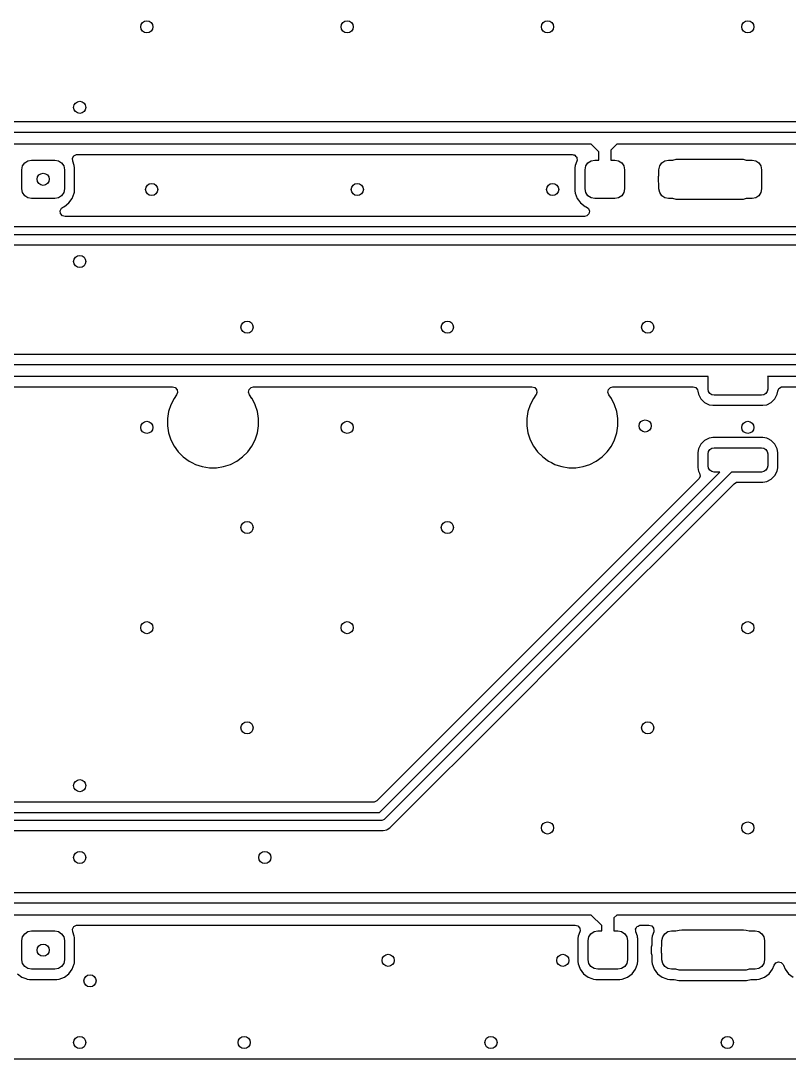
# Model space of a CAD drawing. Extents: x 117 to 217, y -143 to -43.
# Drawn here: x 144.09 to 163.07, y -108.62 to -82.95 of the extents above; entities that cross this region are included whole.
import ezdxf

# ---------------------------------------------------------------- set-up
doc = ezdxf.new("R2010")
doc.units = 0
doc.layers.add('BLACK', color=7, linetype='CONTINUOUS')

msp = doc.modelspace()

# ---------------------------------------------------------------- linework, layer by layer
at = {"layer": 'BLACK', "linetype": 'CONTINUOUS'}
for p, q in [((176.676726, -85.4515), (139.621386, -85.4515)), ((139.954, -85.702), (158.242, -85.702)), ((158.242, -85.702), (158.75, -85.702)), ((158.75, -85.702), (176.624, -85.702)), ((158.179868, -86.002), (139.954, -86.002)), ((158.366, -86.188132), (158.179868, -86.002)), ((158.366, -86.393), (158.366, -86.188132)), ((158.812132, -86.002), (158.666, -86.148132)), ((158.666, -86.148132), (158.666, -86.393)), ((176.561868, -86.002), (158.812132, -86.002)), ((144.132079, -86.539613), (144.183562, -86.462562)), ((144.183562, -86.462562), (144.260613, -86.411079)), ((144.260613, -86.411079), (144.3515, -86.393)), ((144.3515, -86.393), (144.9265, -86.393)), ((144.9265, -86.393), (145.017387, -86.411079)), ((145.017387, -86.411079), (145.094438, -86.462562)), ((145.094438, -86.462562), (145.145921, -86.539613)), ((145.36378, -86.350143), (145.397264, -86.288819)), ((145.368765, -86.419834), (145.36378, -86.350143)), ((145.408249, -86.525694), (145.368765, -86.419834)), ((145.397264, -86.288819), (145.458587, -86.255334)), ((145.458587, -86.255334), (145.484946, -86.2525)), ((145.484946, -86.2525), (157.707554, -86.2525)), ((157.707554, -86.2525), (157.736991, -86.261144)), ((157.736991, -86.261144), (157.766982, -86.267668)), ((157.766982, -86.267668), (157.770212, -86.270898)), ((157.770212, -86.270898), (157.774593, -86.272185)), ((157.774593, -86.272185), (157.794679, -86.295366)), ((157.823735, -86.419834), (157.78425, -86.525694)), ((157.794679, -86.295366), (157.816387, -86.317074)), ((157.816387, -86.317074), (157.817358, -86.321538)), ((157.817358, -86.321538), (157.820348, -86.324989)), ((157.820348, -86.324989), (157.824714, -86.355357)), ((157.830292, -86.394147), (157.823735, -86.419834)), ((157.824714, -86.355357), (157.831238, -86.385347)), ((157.831238, -86.385347), (157.829906, -86.391466)), ((157.829906, -86.391466), (157.830292, -86.394147)), ((158.046579, -86.539613), (158.098062, -86.462562)), ((158.098062, -86.462562), (158.175113, -86.411079)), ((158.175113, -86.411079), (158.266, -86.393)), ((158.266, -86.393), (158.366, -86.393)), ((158.666, -86.393), (158.766, -86.393)), ((158.766, -86.393), (158.856887, -86.411079)), ((158.856887, -86.411079), (158.933938, -86.462562)), ((158.933938, -86.462562), (158.985421, -86.539613)), ((159.871579, -86.539613), (159.923062, -86.462562)), ((159.923062, -86.462562), (160.000113, -86.411079)), ((160.000113, -86.411079), (160.091, -86.393)), ((160.091, -86.393), (160.1984, -86.393)), ((160.1984, -86.393), (160.275737, -86.372278)), ((160.275737, -86.372278), (160.341, -86.368)), ((160.341, -86.368), (161.865, -86.368)), ((161.865, -86.368), (161.930263, -86.372278)), ((161.930263, -86.372278), (162.0076, -86.393)), ((162.0076, -86.393), (162.1525, -86.393)), ((162.1525, -86.393), (162.243387, -86.411079)), ((162.243387, -86.411079), (162.320438, -86.462562)), ((162.320438, -86.462562), (162.371921, -86.539613)), ((144.114, -86.6305), (144.132079, -86.539613)), ((144.114, -87.1055), (144.114, -86.6305)), ((145.145921, -86.539613), (145.164, -86.6305)), ((145.164, -86.6305), (145.164, -87.1055)), ((145.408249, -86.525697), (145.408249, -86.525694)), ((145.408251, -86.525701), (145.408249, -86.525697)), ((145.408432, -86.527389), (145.408251, -86.525701)), ((145.414499, -86.583809), (145.408432, -86.527389)), ((145.4145, -86.583826), (145.414499, -86.583809)), ((145.4145, -87.152173), (145.4145, -86.583826)), ((157.784249, -86.525699), (157.778, -86.583809)), ((157.778, -86.583809), (157.778, -87.15219)), ((157.78425, -86.525694), (157.784249, -86.525699)), ((158.0285, -86.6305), (158.046579, -86.539613)), ((158.0285, -87.1055), (158.0285, -86.6305)), ((158.985421, -86.539613), (159.0035, -86.6305)), ((159.0035, -86.6305), (159.0035, -87.1055)), ((159.8535, -86.6305), (159.871579, -86.539613)), ((159.8535, -86.772051), (159.8535, -86.6305)), ((162.371921, -86.539613), (162.39, -86.6305)), ((162.39, -86.6305), (162.39, -87.1055)), ((159.845278, -86.802737), (159.8535, -86.772051)), ((159.845278, -86.933263), (159.845278, -86.802737)), ((159.8535, -86.963948), (159.845278, -86.933263)), ((159.8535, -87.1055), (159.8535, -86.963948)), ((144.132079, -87.196387), (144.114, -87.1055)), ((144.183562, -87.273438), (144.132079, -87.196387)), ((145.145921, -87.196387), (145.094438, -87.273438)), ((145.164, -87.1055), (145.145921, -87.196387)), ((145.359212, -87.341778), (145.408251, -87.210299)), ((145.408251, -87.210299), (145.410478, -87.189583)), ((145.410478, -87.189583), (145.414499, -87.15219)), ((145.414499, -87.15219), (145.4145, -87.152173)), ((157.778, -87.15219), (157.784248, -87.210299)), ((157.784248, -87.210299), (157.833289, -87.34178)), ((158.046579, -87.196387), (158.0285, -87.1055)), ((158.098062, -87.273438), (158.046579, -87.196387)), ((158.985421, -87.196387), (158.933938, -87.273438)), ((159.0035, -87.1055), (158.985421, -87.196387)), ((159.871579, -87.196387), (159.8535, -87.1055)), ((159.923062, -87.273438), (159.871579, -87.196387)), ((162.371921, -87.196387), (162.320438, -87.273438)), ((162.39, -87.1055), (162.371921, -87.196387)), ((144.260613, -87.324921), (144.183562, -87.273438)), ((144.3515, -87.343), (144.260613, -87.324921)), ((144.9265, -87.343), (144.3515, -87.343)), ((145.017387, -87.324921), (144.9265, -87.343)), ((145.094438, -87.273438), (145.017387, -87.324921)), ((145.162778, -87.538212), (145.275116, -87.454116)), ((145.275116, -87.454116), (145.359212, -87.341778)), ((157.833289, -87.34178), (157.866851, -87.386612)), ((157.866851, -87.386612), (157.917384, -87.454116)), ((157.917384, -87.454116), (158.029722, -87.538212)), ((158.175113, -87.324921), (158.098062, -87.273438)), ((158.266, -87.343), (158.175113, -87.324921)), ((158.766, -87.343), (158.266, -87.343)), ((158.856887, -87.324921), (158.766, -87.343)), ((158.933938, -87.273438), (158.856887, -87.324921)), ((160.000113, -87.324921), (159.923062, -87.273438)), ((160.091, -87.343), (160.000113, -87.324921)), ((160.1984, -87.343), (160.091, -87.343)), ((160.275737, -87.363722), (160.1984, -87.343)), ((160.341, -87.368), (160.275737, -87.363722)), ((161.865, -87.368), (160.341, -87.368)), ((161.930263, -87.363722), (161.865, -87.368)), ((162.0076, -87.343), (161.930263, -87.363722)), ((162.1525, -87.343), (162.0076, -87.343)), ((162.243387, -87.324921), (162.1525, -87.343)), ((162.320438, -87.273438), (162.243387, -87.324921)), ((145.058958, -87.645853), (145.087983, -87.582297)), ((145.068902, -87.715011), (145.058958, -87.645853)), ((145.114657, -87.767815), (145.068902, -87.715011)), ((145.087983, -87.582297), (145.138359, -87.547319)), ((145.181696, -87.7875), (145.114657, -87.767815)), ((145.138359, -87.547319), (145.162778, -87.538212)), ((158.07023, -87.772333), (158.010804, -87.7875)), ((158.029722, -87.538212), (158.054139, -87.547319)), ((158.054139, -87.547319), (158.110072, -87.58919)), ((158.119636, -87.722927), (158.07023, -87.772333)), ((158.110072, -87.58919), (158.134488, -87.654655)), ((158.134488, -87.654655), (158.119636, -87.722927)), ((158.010804, -87.7875), (145.181696, -87.7875)), ((141.674724, -88.038), (196.129078, -88.038)), ((196.1705, -88.238), (141.716146, -88.238)), ((141.871268, -88.4885), (196.216642, -88.4885)), ((180.597227, -91.1955), (143.113227, -91.1955)), ((143.0605, -91.446), (180.5445, -91.446)), ((161.066591, -91.746), (143.488409, -91.746)), ((161.065, -91.754), (161.066591, -91.746)), ((161.065, -92.054), (161.065, -91.754)), ((180.116591, -91.746), (162.538409, -91.746)), ((162.538409, -91.746), (162.54, -91.754)), ((162.54, -91.754), (162.54, -92.054)), ((143.860506, -91.9965), (147.83608, -91.9965)), ((147.83608, -91.9965), (147.903119, -92.016185)), ((147.903119, -92.016185), (147.948874, -92.068989)), ((147.948874, -92.068989), (147.958818, -92.138147)), ((149.709222, -92.127579), (149.725047, -92.059525)), ((149.732701, -92.193385), (149.709222, -92.127579)), ((149.725047, -92.059525), (149.775153, -92.01083)), ((149.775153, -92.01083), (149.83302, -91.9965)), ((149.83302, -91.9965), (156.71608, -91.9965)), ((156.71608, -91.9965), (156.783119, -92.016185)), ((156.783119, -92.016185), (156.828874, -92.068989)), ((156.828874, -92.068989), (156.838818, -92.138147)), ((158.589222, -92.127579), (158.605047, -92.059525)), ((158.612701, -92.193385), (158.589222, -92.127579)), ((158.605047, -92.059525), (158.655153, -92.01083)), ((158.655153, -92.01083), (158.71302, -91.9965)), ((158.71302, -91.9965), (160.694495, -91.9965)), ((160.694495, -91.9965), (160.761534, -92.016185)), ((160.761534, -92.016185), (160.807289, -92.068989)), ((160.807289, -92.068989), (160.816968, -92.101103)), ((160.816968, -92.101103), (160.829352, -92.179299)), ((161.076418, -92.111403), (161.065, -92.054)), ((161.108934, -92.160066), (161.076418, -92.111403)), ((162.528582, -92.111403), (162.496066, -92.160066)), ((162.54, -92.054), (162.528582, -92.111403)), ((162.775647, -92.1793), (162.788033, -92.101102)), ((162.788033, -92.101102), (162.817962, -92.037967)), ((162.817962, -92.037967), (162.877274, -92.001036)), ((162.877274, -92.001036), (162.910506, -91.9965)), ((162.910506, -91.9965), (166.87608, -91.9965)), ((147.871936, -92.282109), (147.791507, -92.439957)), ((147.93376, -92.197017), (147.871936, -92.282109)), ((147.936398, -92.193385), (147.93376, -92.197017)), ((147.958818, -92.138147), (147.936398, -92.193385)), ((149.797164, -92.28211), (149.732701, -92.193385)), ((149.8004, -92.288461), (149.797164, -92.28211)), ((149.877592, -92.439957), (149.8004, -92.288461)), ((156.751936, -92.282109), (156.671507, -92.439957)), ((156.81376, -92.197017), (156.751936, -92.282109)), ((156.816398, -92.193385), (156.81376, -92.197017)), ((156.838818, -92.138147), (156.816398, -92.193385)), ((158.677164, -92.28211), (158.612701, -92.193385)), ((158.6804, -92.288461), (158.677164, -92.28211)), ((158.757592, -92.439957), (158.6804, -92.288461)), ((160.829352, -92.179299), (160.829352, -92.1793)), ((160.829352, -92.1793), (160.829353, -92.179303)), ((160.829353, -92.179303), (160.829354, -92.179304)), ((160.829354, -92.179304), (160.88695, -92.292342)), ((160.88695, -92.292342), (160.886952, -92.292344)), ((160.886952, -92.292344), (160.886954, -92.292347)), ((160.886954, -92.292347), (160.976652, -92.382045)), ((160.976652, -92.382045), (160.976654, -92.382046)), ((160.976654, -92.382046), (160.976658, -92.38205)), ((160.976658, -92.38205), (161.089694, -92.439645)), ((161.157597, -92.192582), (161.108934, -92.160066)), ((161.215, -92.204), (161.157597, -92.192582)), ((162.39, -92.204), (161.215, -92.204)), ((162.447403, -92.192582), (162.39, -92.204)), ((162.496066, -92.160066), (162.447403, -92.192582)), ((162.515304, -92.439646), (162.628342, -92.38205)), ((162.628342, -92.38205), (162.71805, -92.292342)), ((162.71805, -92.292342), (162.775646, -92.179304)), ((162.775646, -92.179302), (162.775647, -92.179301)), ((162.775646, -92.179304), (162.775646, -92.179302)), ((162.775647, -92.179301), (162.775647, -92.1793)), ((147.736764, -92.608445), (147.70905, -92.783421)), ((147.791506, -92.43996), (147.736764, -92.608443)), ((147.736764, -92.608443), (147.736764, -92.608445)), ((147.791507, -92.439957), (147.791506, -92.43996)), ((149.877592, -92.439958), (149.877592, -92.439957)), ((149.932336, -92.608445), (149.877592, -92.439958)), ((149.96005, -92.783421), (149.932336, -92.608445)), ((156.616764, -92.608445), (156.58905, -92.783421)), ((156.671506, -92.43996), (156.616764, -92.608443)), ((156.616764, -92.608443), (156.616764, -92.608445)), ((156.671507, -92.439957), (156.671506, -92.43996)), ((158.757592, -92.439958), (158.757592, -92.439957)), ((158.812336, -92.608445), (158.757592, -92.439958)), ((158.84005, -92.783421), (158.812336, -92.608445)), ((161.089694, -92.439645), (161.089698, -92.439647)), ((161.089698, -92.439647), (161.183475, -92.454499)), ((161.183475, -92.454499), (161.183481, -92.4545)), ((161.183481, -92.4545), (162.421518, -92.454499)), ((162.421518, -92.454499), (162.515304, -92.439646)), ((147.70905, -92.783421), (147.70905, -92.960579)), ((149.96005, -92.960579), (149.96005, -92.783421)), ((156.58905, -92.783421), (156.58905, -92.960579)), ((158.84005, -92.960579), (158.84005, -92.783421)), ((147.70905, -92.960579), (147.718396, -93.019588)), ((147.718396, -93.019588), (147.736764, -93.135556)), ((147.736764, -93.135556), (147.791506, -93.304039)), ((149.877592, -93.304042), (149.932336, -93.135555)), ((149.932336, -93.135555), (149.96005, -92.960579)), ((156.58905, -92.960579), (156.598396, -93.019588)), ((156.598396, -93.019588), (156.616764, -93.135556)), ((156.616764, -93.135556), (156.671506, -93.304039)), ((158.757592, -93.304042), (158.812336, -93.135555)), ((158.812336, -93.135555), (158.84005, -92.960579)), ((147.791506, -93.304039), (147.791507, -93.304042)), ((147.791507, -93.304042), (147.871936, -93.46189)), ((149.797164, -93.46189), (149.877592, -93.304042)), ((156.671506, -93.304039), (156.671507, -93.304042)), ((156.671507, -93.304042), (156.751936, -93.46189)), ((158.677164, -93.46189), (158.757592, -93.304042)), ((160.886951, -93.415657), (160.829352, -93.528698)), ((160.886954, -93.415652), (160.886951, -93.415657)), ((160.976652, -93.325954), (160.886954, -93.415652)), ((160.976657, -93.325951), (160.976652, -93.325954)), ((160.976658, -93.32595), (160.976657, -93.325951)), ((161.089696, -93.268354), (160.976658, -93.32595)), ((161.102519, -93.266323), (161.089696, -93.268354)), ((161.183482, -93.2535), (161.102519, -93.266323)), ((162.421524, -93.2535), (161.183482, -93.2535)), ((162.515301, -93.268352), (162.421524, -93.2535)), ((162.551517, -93.286805), (162.515301, -93.268352)), ((162.628342, -93.32595), (162.551517, -93.286805)), ((162.628344, -93.325952), (162.628342, -93.32595)), ((162.628347, -93.325954), (162.628344, -93.325952)), ((162.718045, -93.415652), (162.628347, -93.325954)), ((162.718046, -93.415654), (162.718045, -93.415652)), ((162.71805, -93.415658), (162.718046, -93.415654)), ((162.775646, -93.528696), (162.71805, -93.415658)), ((147.871936, -93.46189), (147.976067, -93.605214)), ((147.976067, -93.605214), (148.101336, -93.730483)), ((149.567764, -93.730483), (149.693033, -93.605214)), ((149.693033, -93.605214), (149.797164, -93.46189)), ((156.751936, -93.46189), (156.856067, -93.605214)), ((156.856067, -93.605214), (156.981336, -93.730483)), ((158.447764, -93.730483), (158.573033, -93.605214)), ((158.573033, -93.605214), (158.677164, -93.46189)), ((160.829352, -93.528698), (160.8145, -93.622475)), ((160.8145, -93.622475), (160.8145, -93.985517)), ((161.065, -93.654), (161.076418, -93.596597)), ((161.065, -93.954), (161.065, -93.654)), ((161.076418, -93.596597), (161.108934, -93.547934)), ((161.108934, -93.547934), (161.157597, -93.515418)), ((161.157597, -93.515418), (161.215, -93.504)), ((161.215, -93.504), (162.39, -93.504)), ((162.39, -93.504), (162.447403, -93.515418)), ((162.447403, -93.515418), (162.496066, -93.547934)), ((162.496066, -93.547934), (162.528582, -93.596597)), ((162.528582, -93.596597), (162.54, -93.654)), ((162.54, -93.654), (162.54, -93.954)), ((162.790499, -93.622482), (162.775646, -93.528696)), ((162.7905, -93.985519), (162.790499, -93.622482)), ((148.101336, -93.730483), (148.24466, -93.834614)), ((148.24466, -93.834614), (148.315029, -93.870469)), ((148.315029, -93.870469), (148.402507, -93.915042)), ((148.402507, -93.915042), (148.40251, -93.915043)), ((148.40251, -93.915043), (148.486751, -93.942414)), ((149.098105, -93.969786), (149.266592, -93.915042)), ((149.266592, -93.915042), (149.42444, -93.834614)), ((149.42444, -93.834614), (149.567764, -93.730483)), ((156.981336, -93.730483), (157.12466, -93.834614)), ((157.12466, -93.834614), (157.195029, -93.870469)), ((157.195029, -93.870469), (157.282507, -93.915042)), ((157.282507, -93.915042), (157.28251, -93.915043)), ((157.28251, -93.915043), (157.366751, -93.942414)), ((157.978105, -93.969786), (158.146592, -93.915042)), ((158.146592, -93.915042), (158.30444, -93.834614)), ((158.30444, -93.834614), (158.447764, -93.730483)), ((148.486751, -93.942414), (148.570995, -93.969786)), ((148.570995, -93.969786), (148.745971, -93.9975)), ((148.745971, -93.9975), (148.745972, -93.9975)), ((148.745972, -93.9975), (148.923128, -93.9975)), ((148.923128, -93.9975), (148.923129, -93.9975)), ((148.923129, -93.9975), (149.098105, -93.969786)), ((152.949078, -102.516), (161.361078, -94.104)), ((161.643922, -94.104), (153.061211, -102.686711)), ((157.366751, -93.942414), (157.450995, -93.969786)), ((157.450995, -93.969786), (157.625971, -93.9975)), ((157.625971, -93.9975), (157.625972, -93.9975)), ((157.625972, -93.9975), (157.803128, -93.9975)), ((157.803128, -93.9975), (157.803129, -93.9975)), ((157.803129, -93.9975), (157.978105, -93.969786)), ((160.8145, -93.985517), (160.82469, -94.049853)), ((160.82469, -94.049853), (160.829354, -94.079304)), ((160.829354, -94.079304), (160.856691, -94.132956)), ((160.856691, -94.132956), (160.869587, -94.201623)), ((161.076418, -94.011403), (161.065, -93.954)), ((161.108934, -94.060066), (161.076418, -94.011403)), ((161.157597, -94.092582), (161.108934, -94.060066)), ((161.215, -94.104), (161.157597, -94.092582)), ((161.361078, -94.104), (161.215, -94.104)), ((162.39, -94.104), (161.643922, -94.104)), ((162.447403, -94.092582), (162.39, -94.104)), ((162.496066, -94.060066), (162.447403, -94.092582)), ((162.528582, -94.011403), (162.496066, -94.060066)), ((162.54, -93.954), (162.528582, -94.011403)), ((162.71805, -94.192342), (162.775646, -94.079304)), ((162.775646, -94.079302), (162.775647, -94.079301)), ((162.775646, -94.079304), (162.775646, -94.079302)), ((162.775647, -94.079301), (162.788147, -94.000373)), ((162.788147, -94.000373), (162.7905, -93.985519)), ((160.833887, -94.27693), (152.881637, -102.229181)), ((157.4871, -98.615082), (161.711363, -94.390818)), ((160.843311, -94.266364), (160.833887, -94.27693)), ((160.869587, -94.201623), (160.843311, -94.266364)), ((161.711363, -94.390818), (161.772686, -94.357333)), ((161.772686, -94.357333), (161.799044, -94.354499)), ((161.799044, -94.354499), (162.421517, -94.354499)), ((162.421517, -94.354499), (162.421518, -94.354499)), ((162.421518, -94.354499), (162.515304, -94.339646)), ((162.515304, -94.339646), (162.628342, -94.28205)), ((162.628342, -94.28205), (162.71805, -94.192342)), ((156.223471, -99.878711), (157.4871, -98.615082)), ((153.205712, -102.89647), (156.223471, -99.878711)), ((152.793956, -102.2655), (140.591544, -102.2655)), ((152.820314, -102.262666), (152.793956, -102.2655)), ((152.881637, -102.229181), (152.820314, -102.262666)), ((140.208, -102.516), (152.949078, -102.516)), ((152.9905, -102.716), (140.249421, -102.716)), ((153.010009, -102.714079), (152.9905, -102.716)), ((153.046057, -102.699147), (153.010009, -102.714079)), ((153.061211, -102.686711), (153.046057, -102.699147)), ((153.136431, -102.936469), (153.205712, -102.89647)), ((140.404544, -102.9665), (153.036642, -102.9665)), ((153.036642, -102.9665), (153.036644, -102.9665)), ((153.036644, -102.9665), (153.125788, -102.942614)), ((153.125788, -102.942614), (153.136431, -102.936469)), ((158.294727, -104.5015), (140.608727, -104.5015)), ((158.802727, -104.5015), (158.294727, -104.5015)), ((176.676727, -104.5015), (158.802727, -104.5015)), ((140.556, -104.752), (158.242, -104.752)), ((158.242, -104.752), (158.75, -104.752)), ((158.75, -104.752), (176.624, -104.752)), ((158.179868, -105.052), (140.618132, -105.052)), ((158.44, -105.312132), (158.179868, -105.052)), ((158.812132, -105.052), (158.74, -105.124132)), ((158.74, -105.124132), (158.74, -105.25)), ((176.561868, -105.052), (158.812132, -105.052)), ((144.183562, -105.512562), (144.260613, -105.461079)), ((144.260613, -105.461079), (144.3515, -105.443)), ((144.3515, -105.443), (144.9265, -105.443)), ((144.9265, -105.443), (145.017387, -105.461079)), ((145.017387, -105.461079), (145.094438, -105.512562)), ((145.36378, -105.400143), (145.397264, -105.338819)), ((145.368765, -105.469834), (145.36378, -105.400143)), ((145.408249, -105.575694), (145.368765, -105.469834)), ((145.397264, -105.338819), (145.458587, -105.305334)), ((145.458587, -105.305334), (145.484946, -105.3025)), ((145.484946, -105.3025), (157.781554, -105.3025)), ((157.781554, -105.3025), (157.848593, -105.322185)), ((157.848593, -105.322185), (157.894348, -105.374989)), ((157.897735, -105.469834), (157.85825, -105.575694)), ((157.894348, -105.374989), (157.904292, -105.444147)), ((157.904292, -105.444147), (157.897735, -105.469834)), ((158.172062, -105.512562), (158.249113, -105.461079)), ((158.249113, -105.461079), (158.34, -105.443)), ((158.34, -105.443), (158.44, -105.443)), ((158.44, -105.443), (158.44, -105.312132)), ((158.74, -105.25), (158.74, -105.443)), ((158.74, -105.443), (158.84, -105.443)), ((158.84, -105.443), (158.930887, -105.461079)), ((158.930887, -105.461079), (159.007938, -105.512562)), ((159.275708, -105.408853), (159.277605, -105.404697)), ((159.280075, -105.439231), (159.275708, -105.408853)), ((159.27728, -105.400143), (159.291983, -105.373213)), ((159.277605, -105.404697), (159.27728, -105.400143)), ((159.282265, -105.469834), (159.280075, -105.439231)), ((159.321749, -105.575694), (159.282265, -105.469834)), ((159.291983, -105.373213), (159.304733, -105.345297)), ((159.304733, -105.345297), (159.308575, -105.342827)), ((159.308575, -105.342827), (159.310764, -105.338819)), ((159.310764, -105.338819), (159.337697, -105.324111)), ((159.337697, -105.324111), (159.363511, -105.307523)), ((159.363511, -105.307523), (159.36971, -105.306631)), ((159.36971, -105.306631), (159.372087, -105.305334)), ((159.372087, -105.305334), (159.398446, -105.3025)), ((159.398446, -105.3025), (159.606554, -105.3025)), ((159.606554, -105.3025), (159.673593, -105.322185)), ((159.673593, -105.322185), (159.719348, -105.374989)), ((159.722735, -105.469834), (159.68325, -105.575694)), ((159.719348, -105.374989), (159.729292, -105.444147)), ((159.729292, -105.444147), (159.722735, -105.469834)), ((159.997062, -105.512562), (160.074113, -105.461079)), ((160.074113, -105.461079), (160.165, -105.443)), ((160.165, -105.443), (160.2724, -105.443)), ((160.2724, -105.443), (160.349737, -105.422278)), ((160.349737, -105.422278), (160.415, -105.418)), ((160.415, -105.418), (161.939, -105.418)), ((161.939, -105.418), (162.004263, -105.422278)), ((162.004263, -105.422278), (162.0816, -105.443)), ((162.0816, -105.443), (162.2265, -105.443)), ((162.2265, -105.443), (162.317387, -105.461079)), ((162.317387, -105.461079), (162.394438, -105.512562)), ((144.114, -105.6805), (144.132079, -105.589613)), ((144.114, -106.1555), (144.114, -105.6805)), ((144.132079, -105.589613), (144.183562, -105.512562)), ((145.094438, -105.512562), (145.145921, -105.589613)), ((145.145921, -105.589613), (145.164, -105.6805)), ((145.164, -105.6805), (145.164, -106.1555)), ((145.408249, -105.575697), (145.408249, -105.575694)), ((145.408251, -105.575701), (145.408249, -105.575697)), ((145.411257, -105.603663), (145.408251, -105.575701)), ((145.414499, -105.633809), (145.411257, -105.603663)), ((145.4145, -105.633826), (145.414499, -105.633809)), ((145.4145, -106.202173), (145.4145, -105.633826)), ((157.858249, -105.575699), (157.852, -105.633809)), ((157.852, -105.633809), (157.852, -106.20219)), ((157.85825, -105.575694), (157.858249, -105.575699)), ((158.1025, -105.6805), (158.120579, -105.589613)), ((158.1025, -106.1555), (158.1025, -105.6805)), ((158.120579, -105.589613), (158.172062, -105.512562)), ((159.007938, -105.512562), (159.059421, -105.589613)), ((159.059421, -105.589613), (159.0775, -105.6805)), ((159.0775, -105.6805), (159.0775, -106.1555)), ((159.321749, -105.575697), (159.321749, -105.575694)), ((159.321751, -105.575701), (159.321749, -105.575697)), ((159.324757, -105.603663), (159.321751, -105.575701)), ((159.327999, -105.633809), (159.324757, -105.603663)), ((159.328, -105.633826), (159.327999, -105.633809)), ((159.328, -106.202173), (159.328, -105.633826)), ((159.683249, -105.575699), (159.677, -105.633809)), ((159.677, -105.633809), (159.677, -105.769029)), ((159.68325, -105.575694), (159.683249, -105.575699)), ((159.9275, -105.6805), (159.945579, -105.589613)), ((159.9275, -105.822051), (159.9275, -105.6805)), ((159.945579, -105.589613), (159.997062, -105.512562)), ((162.394438, -105.512562), (162.445921, -105.589613)), ((162.445921, -105.589613), (162.464, -105.6805)), ((162.464, -105.6805), (162.464, -106.1555)), ((159.674617, -105.793221), (159.6645, -105.844079)), ((159.6645, -105.844079), (159.6645, -105.991919)), ((159.6645, -105.991919), (159.674617, -106.042777)), ((159.677, -105.769029), (159.674617, -105.793221)), ((159.919278, -105.852737), (159.9275, -105.822051)), ((159.919278, -105.983263), (159.919278, -105.852737)), ((159.9275, -106.013948), (159.919278, -105.983263)), ((144.132079, -106.246387), (144.114, -106.1555)), ((144.183562, -106.323438), (144.132079, -106.246387)), ((145.145921, -106.246387), (145.094438, -106.323438)), ((145.164, -106.1555), (145.145921, -106.246387)), ((145.408251, -106.260299), (145.410354, -106.240739)), ((145.410354, -106.240739), (145.414499, -106.20219)), ((145.414499, -106.20219), (145.4145, -106.202173)), ((157.852, -106.20219), (157.858248, -106.260299)), ((158.120579, -106.246387), (158.1025, -106.1555)), ((158.172062, -106.323438), (158.120579, -106.246387)), ((159.059421, -106.246387), (159.007938, -106.323438)), ((159.0775, -106.1555), (159.059421, -106.246387)), ((159.321751, -106.260299), (159.323854, -106.240739)), ((159.323854, -106.240739), (159.327999, -106.20219)), ((159.327999, -106.20219), (159.328, -106.202173)), ((159.674617, -106.042777), (159.677, -106.06697)), ((159.677, -106.06697), (159.677, -106.20219)), ((159.677, -106.20219), (159.683248, -106.260299)), ((159.9275, -106.1555), (159.9275, -106.013948)), ((159.945579, -106.246387), (159.9275, -106.1555)), ((159.997062, -106.323438), (159.945579, -106.246387)), ((162.445921, -106.246387), (162.394438, -106.323438)), ((162.464, -106.1555), (162.445921, -106.246387)), ((162.697818, -106.288268), (162.73969, -106.232337)), ((162.73969, -106.232337), (162.805154, -106.20792)), ((162.805154, -106.20792), (162.873427, -106.222772)), ((162.873427, -106.222772), (162.922832, -106.272177)), ((144.002884, -106.504116), (144.115222, -106.588212)), ((144.260613, -106.374921), (144.183562, -106.323438)), ((144.3515, -106.393), (144.260613, -106.374921)), ((144.9265, -106.393), (144.3515, -106.393)), ((145.017387, -106.374921), (144.9265, -106.393)), ((145.094438, -106.323438), (145.017387, -106.374921)), ((145.162778, -106.588212), (145.275116, -106.504116)), ((145.275116, -106.504116), (145.359212, -106.391778)), ((145.359212, -106.391778), (145.408251, -106.260299)), ((157.858248, -106.260299), (157.897354, -106.365144)), ((157.897354, -106.365144), (157.907288, -106.391778)), ((157.907288, -106.391778), (157.991384, -106.504116)), ((157.991384, -106.504116), (158.103722, -106.588212)), ((158.249113, -106.374921), (158.172062, -106.323438)), ((158.34, -106.393), (158.249113, -106.374921)), ((158.84, -106.393), (158.34, -106.393)), ((158.930887, -106.374921), (158.84, -106.393)), ((159.007938, -106.323438), (158.930887, -106.374921)), ((159.076278, -106.588212), (159.188616, -106.504116)), ((159.188616, -106.504116), (159.272712, -106.391778)), ((159.272712, -106.391778), (159.321751, -106.260299)), ((159.683248, -106.260299), (159.722354, -106.365144)), ((159.722354, -106.365144), (159.732288, -106.391778)), ((159.732288, -106.391778), (159.816384, -106.504116)), ((159.816384, -106.504116), (159.928722, -106.588212)), ((160.074113, -106.374921), (159.997062, -106.323438)), ((160.165, -106.393), (160.074113, -106.374921)), ((160.2724, -106.393), (160.165, -106.393)), ((160.349737, -106.413722), (160.2724, -106.393)), ((160.415, -106.418), (160.349737, -106.413722)), ((161.939, -106.418), (160.415, -106.418)), ((162.004263, -106.413722), (161.939, -106.418)), ((162.0816, -106.393), (162.004263, -106.413722)), ((162.2265, -106.393), (162.0816, -106.393)), ((162.317387, -106.374921), (162.2265, -106.393)), ((162.394438, -106.323438), (162.317387, -106.374921)), ((162.462778, -106.588212), (162.575116, -106.504116)), ((162.575116, -106.504116), (162.659212, -106.391778)), ((162.659212, -106.391778), (162.697818, -106.288268)), ((162.922832, -106.272177), (162.930179, -106.288265)), ((162.930179, -106.288265), (162.968788, -106.391778)), ((162.968788, -106.391778), (163.052884, -106.504116)), ((163.052884, -106.504116), (163.165222, -106.588212)), ((144.115222, -106.588212), (144.207594, -106.622665)), ((144.207594, -106.622665), (144.2467, -106.637251)), ((144.2467, -106.637251), (144.304809, -106.643499)), ((144.304809, -106.643499), (144.304826, -106.6435)), ((144.304826, -106.6435), (144.973174, -106.6435)), ((144.973174, -106.6435), (144.97319, -106.643499)), ((144.97319, -106.643499), (145.031299, -106.637251)), ((145.031299, -106.637251), (145.162778, -106.588212)), ((158.103722, -106.588212), (158.196094, -106.622665)), ((158.196094, -106.622665), (158.2352, -106.637251)), ((158.2352, -106.637251), (158.293309, -106.643499)), ((158.293309, -106.643499), (158.293326, -106.6435)), ((158.293326, -106.6435), (158.886674, -106.6435)), ((158.886674, -106.6435), (158.88669, -106.643499)), ((158.88669, -106.643499), (158.944799, -106.637251)), ((158.944799, -106.637251), (159.076278, -106.588212)), ((159.928722, -106.588212), (160.021094, -106.622665)), ((160.021094, -106.622665), (160.0602, -106.637251)), ((160.0602, -106.637251), (160.118309, -106.643499)), ((160.118309, -106.643499), (160.118326, -106.6435)), ((160.118326, -106.6435), (160.20319, -106.6435)), ((160.20319, -106.6435), (160.227382, -106.645883)), ((160.227382, -106.645883), (160.34108, -106.6685)), ((160.34108, -106.6685), (160.341082, -106.6685)), ((160.341082, -106.6685), (162.012919, -106.6685)), ((162.012919, -106.6685), (162.126618, -106.645883)), ((162.126618, -106.645883), (162.15081, -106.6435)), ((162.15081, -106.6435), (162.273174, -106.6435)), ((162.273174, -106.6435), (162.27319, -106.643499)), ((162.27319, -106.643499), (162.331299, -106.637251)), ((162.331299, -106.637251), (162.462778, -106.588212)), ((183.191456, -108.6155), (141.685856, -108.6155))]:
    msp.add_line(p, q, dxfattribs=at)
at = {"layer": 'BLACK'}
for centre in [(147.201016, -83.100508), (152.150762, -83.100508), (157.100508, -83.100508), (162.050254, -83.100508), (145.542, -85.09), (144.639, -86.868), (147.32, -87.122), (152.4, -87.122), (157.226, -87.122), (145.542, -88.9), (149.675889, -90.525127), (154.625635, -90.525127), (159.575381, -90.525127), (147.201016, -93), (152.150762, -93), (159.512, -92.964), (162.050254, -93), (149.675889, -95.474873), (154.625635, -95.474873), (147.201016, -97.949746), (152.150762, -97.949746), (162.050254, -97.949746), (149.675889, -100.424619), (159.575381, -100.424619), (145.542, -101.854), (157.100508, -102.899492), (162.050254, -102.899492), (145.542, -103.632), (150.114, -103.632), (144.639, -105.918), (153.162, -106.172), (157.48, -106.172), (145.796, -106.68), (145.542, -108.204), (149.606, -108.204), (155.702, -108.204), (161.544, -108.204)]:
    msp.add_circle(centre, 0.15, dxfattribs=at)

doc.saveas('drawing.dxf')
